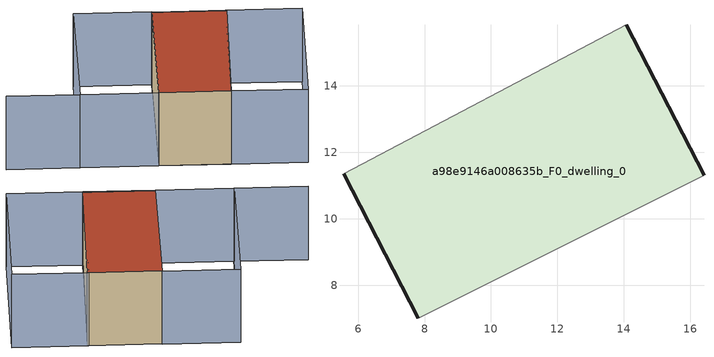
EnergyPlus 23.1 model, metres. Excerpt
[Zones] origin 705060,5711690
a98e9146a008635b_F0_dwelling_0
 floor ground (EU_floor_Construction): 16.41,11.31 14.07,15.83 5.56,11.36 7.81,7 z0
 wall outside (EU_wall_Construction): 7.81,7 5.56,11.36 / 14.07,15.83 16.41,11.31 z0:6
 wall adiabatic (EU_wall_Construction): 16.41,11.31 7.81,7 / 5.56,11.36 14.07,15.83 z0:6
 roof outside (EU_roof_Construction): 14.07,15.83 16.41,11.31 7.81,7 5.56,11.36 z6
shading: 11.67,20.55 3.12,16.08 / 3.12,16.08 0.8,20.52 / 18.75,6.78 10.19,2.37 / 10.19,2.37 7.81,7 / 7.81,7 16.37,11.41 / 16.37,11.41 18.75,6.78 / 3.09,16.06 11.64,20.56 / 11.64,20.56 14.11,15.85 / 14.11,15.85 5.56,11.36 / 5.56,11.36 3.09,16.06 z0:6
[Building]
EU S2 Campaign: North Axis=0; Terrain=City; Solar Distribution=FullExterior
[Site:Location]
London: Latitude=51.5; Longitude=-0.5; Time Zone=0; Elevation=25
[SizingPeriod:WeatherFileDays]
AnnualSizingPeriod: Begin Month=1; Begin Day of Month=1; End Month=12; End Day of Month=31; Day of Week for Start Day=Monday; Use Weather File Daylight Saving Period=No; Use Weather File Rain and Snow Indicators=No
[MATERIAL]
EU_InternalMass_Material: Roughness=MediumRough; Thickness=0.1; Conductivity=1; Density=1800; Specific Heat=900; Thermal Absorptance=0.9; Solar Absorptance=0.7; Visible Absorptance=0.7
[MATERIAL:NOMASS] Roughness=MediumRough; Thermal Absorptance=0.9; Solar Absorptance=0.7; Visible Absorptance=0.7
Name | Thermal Resistance
EU_wall_NoMass | 0.735294
EU_roof_NoMass | 0.520833
EU_floor_NoMass | 1.81159
[CONSTRUCTION]
EU_wall_Construction: EU_wall_NoMass
EU_roof_Construction: EU_roof_NoMass
EU_floor_Construction: EU_floor_NoMass
EU_InternalMass_Construction: EU_InternalMass_Material
[ZONE]
a98e9146a008635b_F0_dwelling_0: Type=1; Multiplier=1; Ceiling Height=autocalculate; Volume=288.248; Floor Area=autocalculate; Part of Total Floor Area=Yes
[INTERNALMASS]
a98e9146a008635b_F0_dwelling_0_EU_InternalMass: Construction=EU_InternalMass_Construction; Zone or ZoneList=a98e9146a008635b_F0_dwelling_0; Surface Area=48.0415
[OTHEREQUIPMENT]
EU_Step8_InternalGain_a98e9146a008635b_F0_dwelling_0_f000: Fuel Type=Electricity; Zone or ZoneList or Space or SpaceList=a98e9146a008635b_F0_dwelling_0; Schedule=EU_Step8_GainSchedule_a98e9146a008635b_F0_dwelling_0_f000; Design Level Calculation Method=Watts/Area; Power per Zone Floor Area=1; Fraction Latent=0; Fraction Radiant=0; Fraction Lost=0; Carbon Dioxide Generation Rate=0; EndUse Subcategory=EU_Step8_InternalGains
[ZONEVENTILATION:DESIGNFLOWRATE]
EU_ConstantAir_a98e9146a008635b_F0_dwelling_0: Zone or ZoneList or Space or SpaceList=a98e9146a008635b_F0_dwelling_0; Schedule=EU_AlwaysOn; Design Flow Rate Calculation Method=AirChanges/Hour; Air Changes per Hour=0.48; Ventilation Type=Natural; Fan Pressure Rise=0; Fan Total Efficiency=1; Constant Term Coefficient=1; Temperature Term Coefficient=0; Velocity Term Coefficient=0; Velocity Squared Term Coefficient=0; Minimum Indoor Temperature=-100; Maximum Indoor Temperature=100; Delta Temperature=-100; Minimum Outdoor Temperature=-100; Maximum Outdoor Temperature=100; Maximum Wind Speed=40
[HVACTEMPLATE:THERMOSTAT]
EU_HeatOnly_a98e9146a008635b_F0_dwelling_0: Constant Heating Setpoint=20; Constant Cooling Setpoint=50
[HVACTEMPLATE:ZONE:IDEALLOADSAIRSYSTEM]
a98e9146a008635b_F0_dwelling_0: Template Thermostat=EU_HeatOnly_a98e9146a008635b_F0_dwelling_0; System Availability Schedule=EU_AlwaysOn; Maximum Heating Supply Air Temperature=50; Minimum Cooling Supply Air Temperature=13; Maximum Heating Supply Air Humidity Ratio=0.0156; Minimum Cooling Supply Air Humidity Ratio=0.0077; Heating Limit=NoLimit; Cooling Limit=NoLimit; Heating Availability Schedule=EU_AlwaysOn; Cooling Availability Schedule=EU_CoolingOff; Dehumidification Control Type=ConstantSensibleHeatRatio; Cooling Sensible Heat Ratio=0.7; Dehumidification Setpoint=60; Humidification Control Type=None; Humidification Setpoint=30; Outdoor Air Method=None; Outdoor Air Flow Rate per Person=0.00944; Outdoor Air Flow Rate per Zone Floor Area=0; Outdoor Air Flow Rate per Zone=0; Demand Controlled Ventilation Type=None; Outdoor Air Economizer Type=NoEconomizer; Heat Recovery Type=None; Sensible Heat Recovery Effectiveness=0.7; Latent Heat Recovery Effectiveness=0.65
[SIZING:ZONE]
a98e9146a008635b_F0_dwelling_0: Zone Cooling Design Supply Air Temperature Input Method=SupplyAirTemperature; Zone Cooling Design Supply Air Temperature=13; Zone Heating Design Supply Air Temperature Input Method=SupplyAirTemperature; Zone Heating Design Supply Air Temperature=50; Zone Cooling Design Supply Air Humidity Ratio=0.008; Zone Heating Design Supply Air Humidity Ratio=0.008; Cooling Design Air Flow Method=DesignDay; Cooling Design Air Flow Rate=0; Cooling Minimum Air Flow per Zone Floor Area=0.000762; Cooling Minimum Air Flow=0; Cooling Minimum Air Flow Fraction=0.2; Heating Design Air Flow Method=DesignDay; Heating Design Air Flow Rate=0; Heating Maximum Air Flow per Zone Floor Area=0.002032; Heating Maximum Air Flow=0.141576; Heating Maximum Air Flow Fraction=0.3; Account for Dedicated Outdoor Air System=No; Dedicated Outdoor Air System Control Strategy=NeutralSupplyAir; Dedicated Outdoor Air Low Setpoint Temperature for Design=autosize; Dedicated Outdoor Air High Setpoint Temperature for Design=autosize; Zone Load Sizing Method=Sensible Load Only No Latent Load; Zone Latent Cooling Design Supply Air Humidity Ratio Input Method=HumidityRatioDifference; Zone Cooling Design Supply Air Humidity Ratio Difference=0.005; Zone Latent Heating Design Supply Air Humidity Ratio Input Method=HumidityRatioDifference; Zone Humidification Design Supply Air Humidity Ratio Difference=0.005
[SCHEDULE:CONSTANT]
Name | Hourly Value
EU_AlwaysOn | 1
EU_CoolingOff | 0
[SCHEDULE:FILE]
EU_Step8_GainSchedule_a98e9146a008635b_F0_dwelling_0_f000: File=../../schedules/a98e9146a008635b/a98e9146a008635b_F0_dwelling_0_f000_gain.csv; Column Number=1; Rows to Skip at Top=0; Number of Hours of Data=8760; Column Separator=Comma; Interpolate to Timestep=No; Minutes per Item=60; Adjust Schedule for Daylight Savings=Yes
